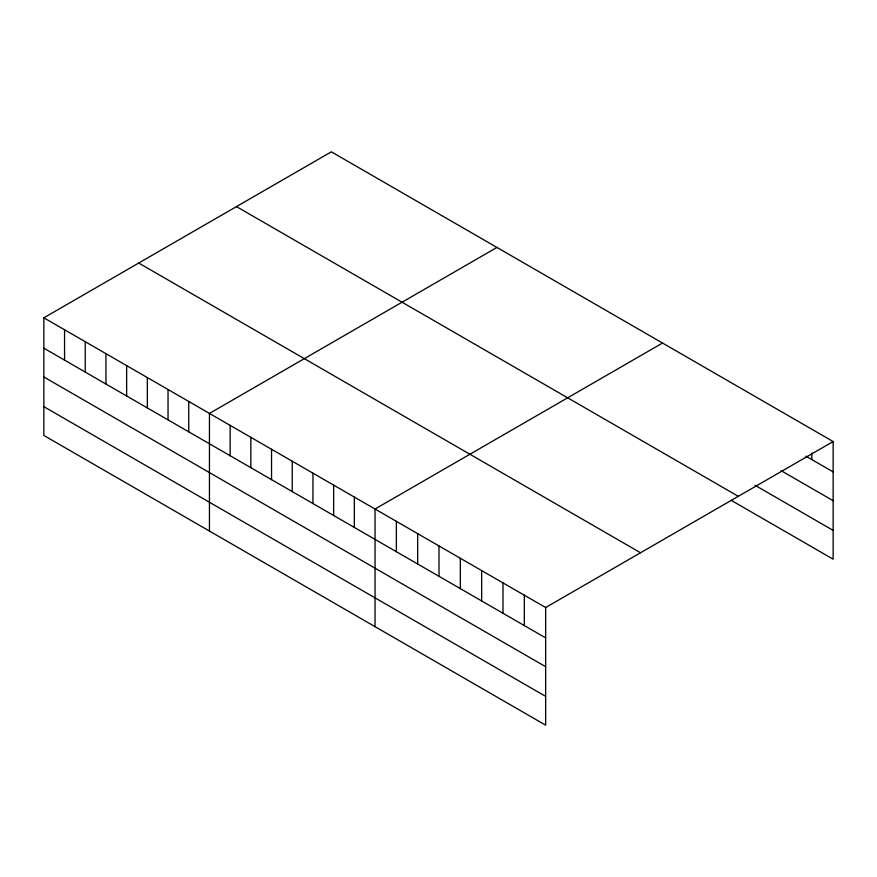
<?xml version="1.0" encoding="UTF-8"?>
<svg xmlns="http://www.w3.org/2000/svg" width="877" height="877" viewBox="0 0 877 877"><rect width="100%" height="100%" fill="white"/><g stroke="black" fill="none" stroke-linecap="round" stroke-linejoin="round"><path stroke-width="1.32" d="M43.85 317.814L545.658 607.531L545.658 725.169L43.85 435.452L43.85 317.814L331.342 151.831L833.15 441.548L833.15 559.186L731.254 500.361M496.941 247.435L209.45 413.418L209.45 531.056M662.541 343.039L375.038 509.022L375.038 626.671M545.658 607.531L833.15 441.548M805.897 456.172L833.15 471.903M781.023 470.609L833.15 500.712M754.954 485.233L833.15 530.388M236.472 206.61L738.281 496.316M138.719 263.045L640.528 552.751M43.85 348.18L545.658 637.886M43.85 376.978L545.658 666.695M43.85 406.654L545.658 696.371M811.828 452.992L811.828 459.592M524.325 595.22L524.325 625.575M503.003 582.909L503.003 613.264M481.67 570.587L481.67 600.953M460.348 558.276L460.348 588.642M439.015 545.965L439.015 576.332M417.693 533.654L417.693 564.01M396.371 521.344L396.371 551.699M354.341 497.073L354.341 527.439M333.644 485.124L333.644 515.49M312.946 473.174L312.946 503.541M292.238 461.225L292.238 491.58M271.541 449.276L271.541 479.631M250.844 437.327L250.844 467.682M230.147 425.367L230.147 455.733M188.741 401.469L188.741 431.835M168.044 389.52L168.044 419.886M147.347 377.57L147.347 407.926M126.65 365.621L126.65 395.976M105.953 353.672L105.953 384.027M85.244 341.712L85.244 372.078M64.547 329.763L64.547 360.129"/></g></svg>
